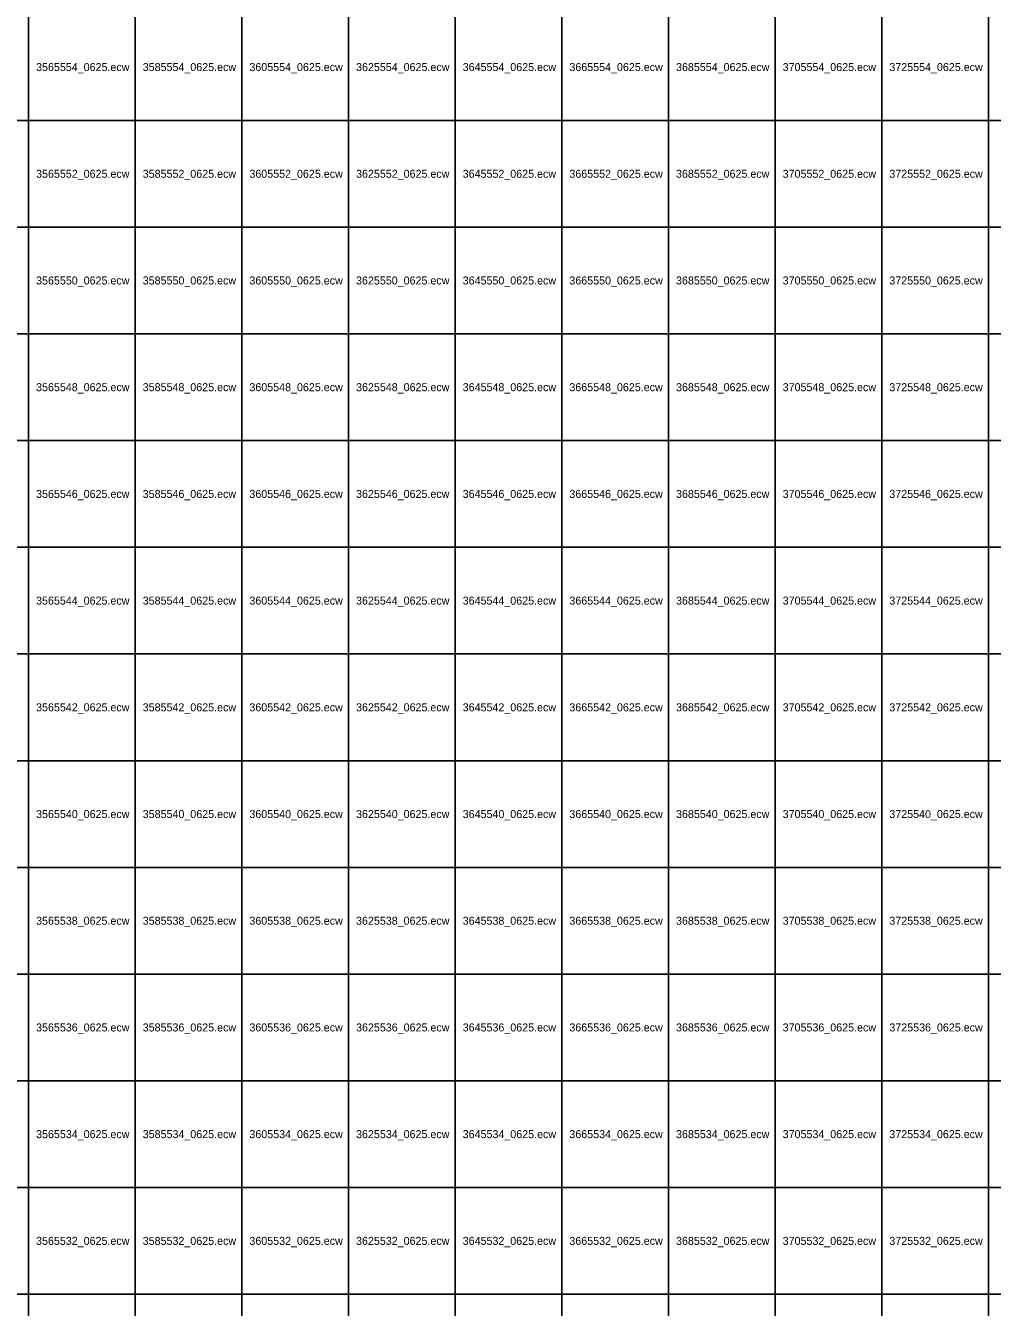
# Model space of a CAD drawing. Extents: x 107949 to 1196143, y 5299996 to 6786672.
# Drawn here: x 355949 to 374078, y 5531754 to 5555777 of the extents above; entities that cross this region are included whole.
import ezdxf

# ---------------------------------------------------------------- set-up
doc = ezdxf.new("R2010")
doc.units = 0
doc.layers.add('Raster_Image_Grids', color=7, linetype='Continuous')

msp = doc.modelspace()

# ---------------------------------------------------------------- linework, layer by layer
at = {"layer": 'Raster_Image_Grids'}
for points in [[(370002, 5580000), (320002, 5580000), (320002, 5530000), (370002, 5530000)], [(420002, 5580000), (370002, 5580000), (370002, 5530000), (420002, 5530000)], [(356002, 5556000), (354002, 5556000), (354002, 5554000), (356002, 5554000)], [(358002, 5556000), (356002, 5556000), (356002, 5554000), (358002, 5554000)], [(360002, 5556000), (358002, 5556000), (358002, 5554000), (360002, 5554000)], [(362002, 5556000), (360002, 5556000), (360002, 5554000), (362002, 5554000)], [(364002, 5556000), (362002, 5556000), (362002, 5554000), (364002, 5554000)], [(366002, 5556000), (364002, 5556000), (364002, 5554000), (366002, 5554000)], [(368002, 5556000), (366002, 5556000), (366002, 5554000), (368002, 5554000)], [(370002, 5556000), (368002, 5556000), (368002, 5554000), (370002, 5554000)], [(372002, 5556000), (370002, 5556000), (370002, 5554000), (372002, 5554000)], [(374002, 5556000), (372002, 5556000), (372002, 5554000), (374002, 5554000)], [(376002, 5556000), (374002, 5556000), (374002, 5554000), (376002, 5554000)], [(356002, 5554000), (354002, 5554000), (354002, 5552000), (356002, 5552000)], [(358002, 5554000), (356002, 5554000), (356002, 5552000), (358002, 5552000)], [(360002, 5554000), (358002, 5554000), (358002, 5552000), (360002, 5552000)], [(362002, 5554000), (360002, 5554000), (360002, 5552000), (362002, 5552000)], [(364002, 5554000), (362002, 5554000), (362002, 5552000), (364002, 5552000)], [(366002, 5554000), (364002, 5554000), (364002, 5552000), (366002, 5552000)], [(368002, 5554000), (366002, 5554000), (366002, 5552000), (368002, 5552000)], [(370002, 5554000), (368002, 5554000), (368002, 5552000), (370002, 5552000)], [(372002, 5554000), (370002, 5554000), (370002, 5552000), (372002, 5552000)], [(374002, 5554000), (372002, 5554000), (372002, 5552000), (374002, 5552000)], [(376002, 5554000), (374002, 5554000), (374002, 5552000), (376002, 5552000)], [(356002, 5552000), (354002, 5552000), (354002, 5550000), (356002, 5550000)], [(358002, 5552000), (356002, 5552000), (356002, 5550000), (358002, 5550000)], [(360002, 5552000), (358002, 5552000), (358002, 5550000), (360002, 5550000)], [(362002, 5552000), (360002, 5552000), (360002, 5550000), (362002, 5550000)], [(364002, 5552000), (362002, 5552000), (362002, 5550000), (364002, 5550000)], [(366002, 5552000), (364002, 5552000), (364002, 5550000), (366002, 5550000)], [(368002, 5552000), (366002, 5552000), (366002, 5550000), (368002, 5550000)], [(370002, 5552000), (368002, 5552000), (368002, 5550000), (370002, 5550000)], [(372002, 5552000), (370002, 5552000), (370002, 5550000), (372002, 5550000)], [(374002, 5552000), (372002, 5552000), (372002, 5550000), (374002, 5550000)], [(376002, 5552000), (374002, 5552000), (374002, 5550000), (376002, 5550000)], [(356002, 5550000), (354002, 5550000), (354002, 5548000), (356002, 5548000)], [(358002, 5550000), (356002, 5550000), (356002, 5548000), (358002, 5548000)], [(360002, 5550000), (358002, 5550000), (358002, 5548000), (360002, 5548000)], [(362002, 5550000), (360002, 5550000), (360002, 5548000), (362002, 5548000)], [(364002, 5550000), (362002, 5550000), (362002, 5548000), (364002, 5548000)], [(366002, 5550000), (364002, 5550000), (364002, 5548000), (366002, 5548000)], [(368002, 5550000), (366002, 5550000), (366002, 5548000), (368002, 5548000)], [(370002, 5550000), (368002, 5550000), (368002, 5548000), (370002, 5548000)], [(372002, 5550000), (370002, 5550000), (370002, 5548000), (372002, 5548000)], [(374002, 5550000), (372002, 5550000), (372002, 5548000), (374002, 5548000)], [(376002, 5550000), (374002, 5550000), (374002, 5548000), (376002, 5548000)], [(356002, 5548000), (354002, 5548000), (354002, 5546000), (356002, 5546000)], [(358002, 5548000), (356002, 5548000), (356002, 5546000), (358002, 5546000)], [(360002, 5548000), (358002, 5548000), (358002, 5546000), (360002, 5546000)], [(362002, 5548000), (360002, 5548000), (360002, 5546000), (362002, 5546000)], [(364002, 5548000), (362002, 5548000), (362002, 5546000), (364002, 5546000)], [(366002, 5548000), (364002, 5548000), (364002, 5546000), (366002, 5546000)], [(368002, 5548000), (366002, 5548000), (366002, 5546000), (368002, 5546000)], [(370002, 5548000), (368002, 5548000), (368002, 5546000), (370002, 5546000)], [(372002, 5548000), (370002, 5548000), (370002, 5546000), (372002, 5546000)], [(374002, 5548000), (372002, 5548000), (372002, 5546000), (374002, 5546000)], [(376002, 5548000), (374002, 5548000), (374002, 5546000), (376002, 5546000)], [(356002, 5546000), (354002, 5546000), (354002, 5544000), (356002, 5544000)], [(358002, 5546000), (356002, 5546000), (356002, 5544000), (358002, 5544000)], [(360002, 5546000), (358002, 5546000), (358002, 5544000), (360002, 5544000)], [(362002, 5546000), (360002, 5546000), (360002, 5544000), (362002, 5544000)], [(364002, 5546000), (362002, 5546000), (362002, 5544000), (364002, 5544000)], [(366002, 5546000), (364002, 5546000), (364002, 5544000), (366002, 5544000)], [(368002, 5546000), (366002, 5546000), (366002, 5544000), (368002, 5544000)], [(370002, 5546000), (368002, 5546000), (368002, 5544000), (370002, 5544000)], [(372002, 5546000), (370002, 5546000), (370002, 5544000), (372002, 5544000)], [(374002, 5546000), (372002, 5546000), (372002, 5544000), (374002, 5544000)], [(376002, 5546000), (374002, 5546000), (374002, 5544000), (376002, 5544000)], [(356002, 5544000), (354002, 5544000), (354002, 5542000), (356002, 5542000)], [(358002, 5544000), (356002, 5544000), (356002, 5542000), (358002, 5542000)], [(360002, 5544000), (358002, 5544000), (358002, 5542000), (360002, 5542000)], [(362002, 5544000), (360002, 5544000), (360002, 5542000), (362002, 5542000)], [(364002, 5544000), (362002, 5544000), (362002, 5542000), (364002, 5542000)], [(366002, 5544000), (364002, 5544000), (364002, 5542000), (366002, 5542000)], [(368002, 5544000), (366002, 5544000), (366002, 5542000), (368002, 5542000)], [(370002, 5544000), (368002, 5544000), (368002, 5542000), (370002, 5542000)], [(372002, 5544000), (370002, 5544000), (370002, 5542000), (372002, 5542000)], [(374002, 5544000), (372002, 5544000), (372002, 5542000), (374002, 5542000)], [(376002, 5544000), (374002, 5544000), (374002, 5542000), (376002, 5542000)], [(356002, 5542000), (354002, 5542000), (354002, 5540000), (356002, 5540000)], [(358002, 5542000), (356002, 5542000), (356002, 5540000), (358002, 5540000)], [(360002, 5542000), (358002, 5542000), (358002, 5540000), (360002, 5540000)], [(362002, 5542000), (360002, 5542000), (360002, 5540000), (362002, 5540000)], [(364002, 5542000), (362002, 5542000), (362002, 5540000), (364002, 5540000)], [(366002, 5542000), (364002, 5542000), (364002, 5540000), (366002, 5540000)], [(368002, 5542000), (366002, 5542000), (366002, 5540000), (368002, 5540000)], [(370002, 5542000), (368002, 5542000), (368002, 5540000), (370002, 5540000)], [(372002, 5542000), (370002, 5542000), (370002, 5540000), (372002, 5540000)], [(374002, 5542000), (372002, 5542000), (372002, 5540000), (374002, 5540000)], [(376002, 5542000), (374002, 5542000), (374002, 5540000), (376002, 5540000)], [(356002, 5540000), (354002, 5540000), (354002, 5538000), (356002, 5538000)], [(358002, 5540000), (356002, 5540000), (356002, 5538000), (358002, 5538000)], [(360002, 5540000), (358002, 5540000), (358002, 5538000), (360002, 5538000)], [(362002, 5540000), (360002, 5540000), (360002, 5538000), (362002, 5538000)], [(364002, 5540000), (362002, 5540000), (362002, 5538000), (364002, 5538000)], [(366002, 5540000), (364002, 5540000), (364002, 5538000), (366002, 5538000)], [(368002, 5540000), (366002, 5540000), (366002, 5538000), (368002, 5538000)], [(370002, 5540000), (368002, 5540000), (368002, 5538000), (370002, 5538000)], [(372002, 5540000), (370002, 5540000), (370002, 5538000), (372002, 5538000)], [(374002, 5540000), (372002, 5540000), (372002, 5538000), (374002, 5538000)], [(376002, 5540000), (374002, 5540000), (374002, 5538000), (376002, 5538000)], [(356002, 5538000), (354002, 5538000), (354002, 5536000), (356002, 5536000)], [(358002, 5538000), (356002, 5538000), (356002, 5536000), (358002, 5536000)], [(360002, 5538000), (358002, 5538000), (358002, 5536000), (360002, 5536000)], [(362002, 5538000), (360002, 5538000), (360002, 5536000), (362002, 5536000)], [(364002, 5538000), (362002, 5538000), (362002, 5536000), (364002, 5536000)], [(366002, 5538000), (364002, 5538000), (364002, 5536000), (366002, 5536000)], [(368002, 5538000), (366002, 5538000), (366002, 5536000), (368002, 5536000)], [(370002, 5538000), (368002, 5538000), (368002, 5536000), (370002, 5536000)], [(372002, 5538000), (370002, 5538000), (370002, 5536000), (372002, 5536000)], [(374002, 5538000), (372002, 5538000), (372002, 5536000), (374002, 5536000)], [(376002, 5538000), (374002, 5538000), (374002, 5536000), (376002, 5536000)], [(356002, 5536000), (354002, 5536000), (354002, 5534000), (356002, 5534000)], [(358002, 5536000), (356002, 5536000), (356002, 5534000), (358002, 5534000)], [(360002, 5536000), (358002, 5536000), (358002, 5534000), (360002, 5534000)], [(362002, 5536000), (360002, 5536000), (360002, 5534000), (362002, 5534000)], [(364002, 5536000), (362002, 5536000), (362002, 5534000), (364002, 5534000)], [(366002, 5536000), (364002, 5536000), (364002, 5534000), (366002, 5534000)], [(368002, 5536000), (366002, 5536000), (366002, 5534000), (368002, 5534000)], [(370002, 5536000), (368002, 5536000), (368002, 5534000), (370002, 5534000)], [(372002, 5536000), (370002, 5536000), (370002, 5534000), (372002, 5534000)], [(374002, 5536000), (372002, 5536000), (372002, 5534000), (374002, 5534000)], [(376002, 5536000), (374002, 5536000), (374002, 5534000), (376002, 5534000)], [(356002, 5534000), (354002, 5534000), (354002, 5532000), (356002, 5532000)], [(358002, 5534000), (356002, 5534000), (356002, 5532000), (358002, 5532000)], [(360002, 5534000), (358002, 5534000), (358002, 5532000), (360002, 5532000)], [(362002, 5534000), (360002, 5534000), (360002, 5532000), (362002, 5532000)], [(364002, 5534000), (362002, 5534000), (362002, 5532000), (364002, 5532000)], [(366002, 5534000), (364002, 5534000), (364002, 5532000), (366002, 5532000)], [(368002, 5534000), (366002, 5534000), (366002, 5532000), (368002, 5532000)], [(370002, 5534000), (368002, 5534000), (368002, 5532000), (370002, 5532000)], [(372002, 5534000), (370002, 5534000), (370002, 5532000), (372002, 5532000)], [(374002, 5534000), (372002, 5534000), (372002, 5532000), (374002, 5532000)], [(376002, 5534000), (374002, 5534000), (374002, 5532000), (376002, 5532000)], [(356002, 5532000), (354002, 5532000), (354002, 5530000), (356002, 5530000)], [(358002, 5532000), (356002, 5532000), (356002, 5530000), (358002, 5530000)], [(360002, 5532000), (358002, 5532000), (358002, 5530000), (360002, 5530000)], [(362002, 5532000), (360002, 5532000), (360002, 5530000), (362002, 5530000)], [(364002, 5532000), (362002, 5532000), (362002, 5530000), (364002, 5530000)], [(366002, 5532000), (364002, 5532000), (364002, 5530000), (366002, 5530000)], [(368002, 5532000), (366002, 5532000), (366002, 5530000), (368002, 5530000)], [(370002, 5532000), (368002, 5532000), (368002, 5530000), (370002, 5530000)], [(372002, 5532000), (370002, 5532000), (370002, 5530000), (372002, 5530000)], [(374002, 5532000), (372002, 5532000), (372002, 5530000), (374002, 5530000)], [(376002, 5532000), (374002, 5532000), (374002, 5530000), (376002, 5530000)]]:
    msp.add_lwpolyline(points, close=True, dxfattribs=at)

# ---------------------------------------------------------------- texts
for s, p in [('3565554_0625.ecw', (356145.404, 5554925)), ('3585554_0625.ecw', (358145.404, 5554925)), ('3605554_0625.ecw', (360145.404, 5554925)), ('3625554_0625.ecw', (362145.404, 5554925)), ('3645554_0625.ecw', (364145.404, 5554925)), ('3665554_0625.ecw', (366145.404, 5554925)), ('3685554_0625.ecw', (368145.404, 5554925)), ('3705554_0625.ecw', (370145.404, 5554925)), ('3725554_0625.ecw', (372145.404, 5554925)), ('3565552_0625.ecw', (356145.404, 5552925)), ('3585552_0625.ecw', (358145.404, 5552925)), ('3605552_0625.ecw', (360145.404, 5552925)), ('3625552_0625.ecw', (362145.404, 5552925)), ('3645552_0625.ecw', (364145.404, 5552925)), ('3665552_0625.ecw', (366145.404, 5552925)), ('3685552_0625.ecw', (368145.404, 5552925)), ('3705552_0625.ecw', (370145.404, 5552925)), ('3725552_0625.ecw', (372145.404, 5552925)), ('3565550_0625.ecw', (356145.404, 5550925)), ('3585550_0625.ecw', (358145.404, 5550925)), ('3605550_0625.ecw', (360145.404, 5550925)), ('3625550_0625.ecw', (362145.404, 5550925)), ('3645550_0625.ecw', (364145.404, 5550925)), ('3665550_0625.ecw', (366145.404, 5550925)), ('3685550_0625.ecw', (368145.404, 5550925)), ('3705550_0625.ecw', (370145.404, 5550925)), ('3725550_0625.ecw', (372145.404, 5550925)), ('3565548_0625.ecw', (356145.404, 5548925)), ('3585548_0625.ecw', (358145.404, 5548925)), ('3605548_0625.ecw', (360145.404, 5548925)), ('3625548_0625.ecw', (362145.404, 5548925)), ('3645548_0625.ecw', (364145.404, 5548925)), ('3665548_0625.ecw', (366145.404, 5548925)), ('3685548_0625.ecw', (368145.404, 5548925)), ('3705548_0625.ecw', (370145.404, 5548925)), ('3725548_0625.ecw', (372145.404, 5548925)), ('3565546_0625.ecw', (356145.404, 5546925)), ('3585546_0625.ecw', (358145.404, 5546925)), ('3605546_0625.ecw', (360145.404, 5546925)), ('3625546_0625.ecw', (362145.404, 5546925)), ('3645546_0625.ecw', (364145.404, 5546925)), ('3665546_0625.ecw', (366145.404, 5546925)), ('3685546_0625.ecw', (368145.404, 5546925)), ('3705546_0625.ecw', (370145.404, 5546925)), ('3725546_0625.ecw', (372145.404, 5546925)), ('3565544_0625.ecw', (356145.404, 5544925)), ('3585544_0625.ecw', (358145.404, 5544925)), ('3605544_0625.ecw', (360145.404, 5544925)), ('3625544_0625.ecw', (362145.404, 5544925)), ('3645544_0625.ecw', (364145.404, 5544925)), ('3665544_0625.ecw', (366145.404, 5544925)), ('3685544_0625.ecw', (368145.404, 5544925)), ('3705544_0625.ecw', (370145.404, 5544925)), ('3725544_0625.ecw', (372145.404, 5544925)), ('3565542_0625.ecw', (356145.404, 5542925)), ('3585542_0625.ecw', (358145.404, 5542925)), ('3605542_0625.ecw', (360145.404, 5542925)), ('3625542_0625.ecw', (362145.404, 5542925)), ('3645542_0625.ecw', (364145.404, 5542925)), ('3665542_0625.ecw', (366145.404, 5542925)), ('3685542_0625.ecw', (368145.404, 5542925)), ('3705542_0625.ecw', (370145.404, 5542925)), ('3725542_0625.ecw', (372145.404, 5542925)), ('3565540_0625.ecw', (356145.404, 5540925)), ('3585540_0625.ecw', (358145.404, 5540925)), ('3605540_0625.ecw', (360145.404, 5540925)), ('3625540_0625.ecw', (362145.404, 5540925)), ('3645540_0625.ecw', (364145.404, 5540925)), ('3665540_0625.ecw', (366145.404, 5540925)), ('3685540_0625.ecw', (368145.404, 5540925)), ('3705540_0625.ecw', (370145.404, 5540925)), ('3725540_0625.ecw', (372145.404, 5540925)), ('3565538_0625.ecw', (356145.404, 5538925)), ('3585538_0625.ecw', (358145.404, 5538925)), ('3605538_0625.ecw', (360145.404, 5538925)), ('3625538_0625.ecw', (362145.404, 5538925)), ('3645538_0625.ecw', (364145.404, 5538925)), ('3665538_0625.ecw', (366145.404, 5538925)), ('3685538_0625.ecw', (368145.404, 5538925)), ('3705538_0625.ecw', (370145.404, 5538925)), ('3725538_0625.ecw', (372145.404, 5538925)), ('3565536_0625.ecw', (356145.404, 5536925)), ('3585536_0625.ecw', (358145.404, 5536925)), ('3605536_0625.ecw', (360145.404, 5536925)), ('3625536_0625.ecw', (362145.404, 5536925)), ('3645536_0625.ecw', (364145.404, 5536925)), ('3665536_0625.ecw', (366145.404, 5536925)), ('3685536_0625.ecw', (368145.404, 5536925)), ('3705536_0625.ecw', (370145.404, 5536925)), ('3725536_0625.ecw', (372145.404, 5536925)), ('3565534_0625.ecw', (356145.404, 5534925)), ('3585534_0625.ecw', (358145.404, 5534925)), ('3605534_0625.ecw', (360145.404, 5534925)), ('3625534_0625.ecw', (362145.404, 5534925)), ('3645534_0625.ecw', (364145.404, 5534925)), ('3665534_0625.ecw', (366145.404, 5534925)), ('3685534_0625.ecw', (368145.404, 5534925)), ('3705534_0625.ecw', (370145.404, 5534925)), ('3725534_0625.ecw', (372145.404, 5534925)), ('3565532_0625.ecw', (356145.404, 5532925)), ('3585532_0625.ecw', (358145.404, 5532925)), ('3605532_0625.ecw', (360145.404, 5532925)), ('3625532_0625.ecw', (362145.404, 5532925)), ('3645532_0625.ecw', (364145.404, 5532925)), ('3665532_0625.ecw', (366145.404, 5532925)), ('3685532_0625.ecw', (368145.404, 5532925)), ('3705532_0625.ecw', (370145.404, 5532925)), ('3725532_0625.ecw', (372145.404, 5532925))]:
    msp.add_text(s, height=150, dxfattribs=at).set_placement(p)

doc.saveas('drawing.dxf')
